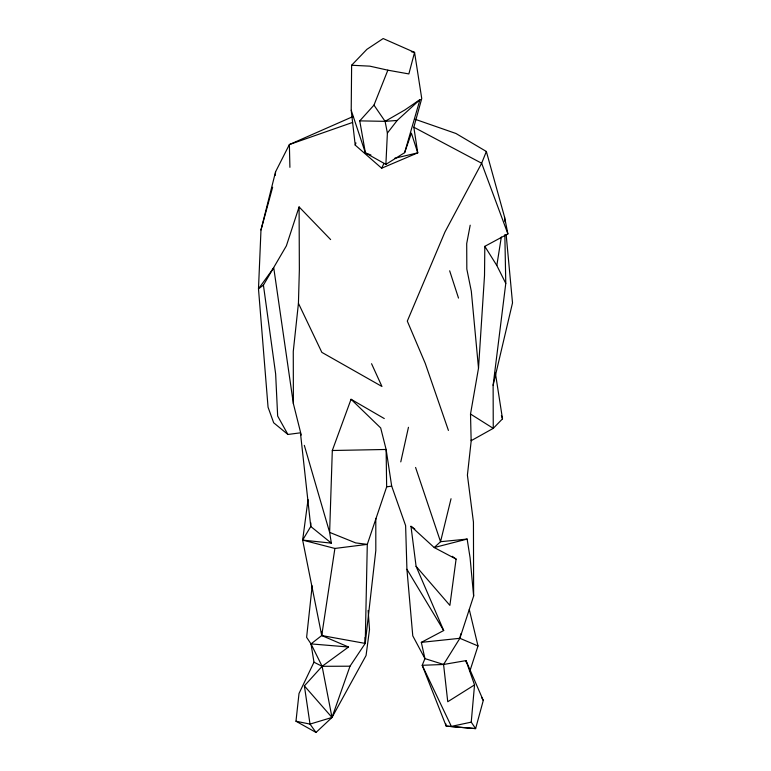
<?xml version="1.0" encoding="UTF-8"?>
<svg xmlns="http://www.w3.org/2000/svg" width="771" height="771" viewBox="0 0 771 771"><rect width="100%" height="100%" fill="white"/><g stroke="black" fill="none" stroke-linecap="round" stroke-linejoin="round"><path stroke-width="1.16" d="M351.21 110.301L351.624 65.246L366.89 49.344L383.168 38.55L414.567 52.399L421.747 98.543L413.825 127.225L417.747 152.851L381.664 168.213L355.219 145.121L351.21 110.301L365.387 152.889L385.885 164.377L404.63 152.668L411.396 133.161L417.747 152.851L394.607 158.296M415.135 119.274L455.95 133.489L486.356 151.482L504.504 216.863L507.896 233.892L484.814 246.344L484.516 275.517L478.512 368.181L470.512 414.037L471.148 440.704L493.257 428.358L502.509 418.836L495.377 373.039M312.168 585.873L306.617 637.338L311.021 643.901L313.98 662.202L299.013 693.495L295.977 721.232L316.014 732.45L332.002 717.464L350.005 666.202L365.232 643.419L367.295 544.365L386.656 486.877L386.117 449.464L380.691 427.944L351.046 399.272L332.311 450.505L329.631 532.375L331.357 543.141L302.646 540.086L308.043 499.598M301.239 435.046L293.394 403.734L293.269 351.431L298.435 303.302L299.36 269.657L299.09 206.927L330.624 239.569M310.858 522.94L310.761 526.487L302.646 540.086L321.729 635.535L348.531 647.014L322.114 666.308L304.381 685.891L310.009 724.094L316.014 732.45M352.867 116.614L289.376 144.562L275.584 171.76L260.983 229.98L258.487 288.846L268.057 407.213L273.676 422.778L287.911 434.468L300.43 432.82L310.761 526.487L331.357 543.141M385.885 164.377L387.389 133.075L385.095 121.346L373.974 105.126L387.852 70.18L408.861 73.929L414.567 52.399L411.357 51.696M275.276 175.345L275.584 171.76M445.763 723.757L446.197 726.109L475.62 728.614L471.235 722.148L474.541 684.908L466.002 660.612L443.576 664.477L422.219 665.296L446.197 726.109L475.62 728.614L483.282 700.444L466.002 660.612L466.465 662.915M471.312 439.788L467.409 475.119L473.442 522.121L473.635 596.06L459.882 638.301L443.576 664.477L447.749 701.735L474.541 684.908M295.977 721.232L310.009 724.094L332.002 717.464L322.114 666.308L311.021 643.901L321.729 635.535L365.232 643.419L375.814 550.513L375.795 518.401M470.512 414.037L493.257 428.358L493.122 385.269L505.776 283.391L504.841 234.683M452.259 556.305L456.095 559.091L449.888 605.389L416.089 566.319L410.972 526.285L414.817 529.079M304.323 445.368L329.631 532.375L355.662 542.9L367.295 544.365L334.893 548.451L321.729 635.535L321.517 631.969M505.776 283.391L496.823 265.503L501.314 237.034M470.194 225.199L466.706 243.569L466.821 269.079L471.312 291.216L478.512 368.181M471.235 722.148L451.363 726.398L422.219 665.296L424.937 658.607L421.323 642.368L459.882 638.301L460.827 633.752M400.775 461.887L408.457 427.298M493.122 385.269L512.513 302.887L506.171 234.789M451.035 498.731L440.54 541.705L434.227 547.555L410.972 526.285M260.983 229.98L272.645 187.218M404.63 152.668L419.983 99.604L404.9 109.935L385.095 121.346L359.758 120.874L365.387 152.889L370.928 155M469.896 671.011L478.001 645.944L469.298 609.63M355.219 145.121L355.942 142.895M299.09 206.927L286.369 245.862L263.422 285.135L258.487 288.846L273.744 267.816L293.394 403.734M486.356 151.482L481.653 163.24L444.944 232.023L407.3 321.112L425.255 363.372L448.423 430.43M381.664 168.213L383.968 163.375M387.389 133.075L397.171 120.459L419.983 99.604M359.758 120.874L373.974 105.126M421.323 642.368L443.691 630.524L416.089 566.319M352.588 122.435L289.376 144.562L289.906 167.326M473.635 596.06L470.079 557.684L467.139 539.074L434.227 547.555L456.095 559.091M386.656 486.877L391.678 486.096L405.613 525.61L406.924 569.287L412.774 635.844L424.937 658.607L443.576 664.477M467.139 539.074L440.54 541.705L415.588 467.457M385.095 121.346L397.171 120.459M332.311 450.505L386.117 449.464L391.678 486.096M350.005 666.202L322.114 666.308L313.98 662.202M351.624 65.246L369.81 66.152L387.852 70.18M311.021 643.901L348.531 647.014M302.646 540.086L334.893 548.451M459.882 638.301L478.001 645.944M413.825 127.225L481.653 163.24L507.896 233.892M351.046 399.272L384.276 418.557M304.381 685.891L332.002 717.464L366.061 655.523L369.502 629.502L368.133 610.439M484.814 246.344L496.823 265.503M406.924 569.287L443.691 630.524M481.547 697.321L483.282 700.444M287.911 434.468L277.656 416.022L275.642 373.906L263.422 285.135M298.435 303.302L321.844 352.366L381.944 386.473L371.564 363.719M501.391 415.588L502.509 418.836M449.666 270.814L458.504 298.078M504.504 216.863L504.947 221.643M365.117 637.415L365.232 643.419"/></g></svg>
